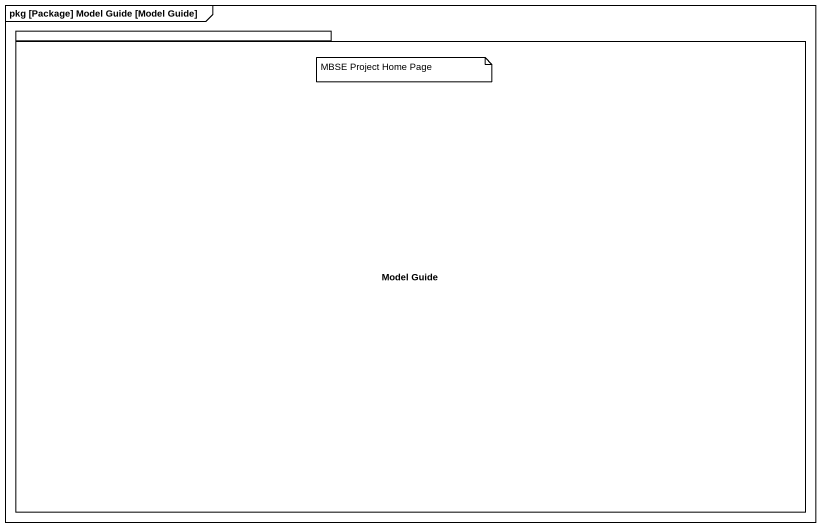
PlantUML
@startuml
mainframe pkg [Package] Model Guide [Model Guide]
package "Model Guide" as Model_Guide {
}
note as N1
  MBSE Project Home Page
end note
@enduml
